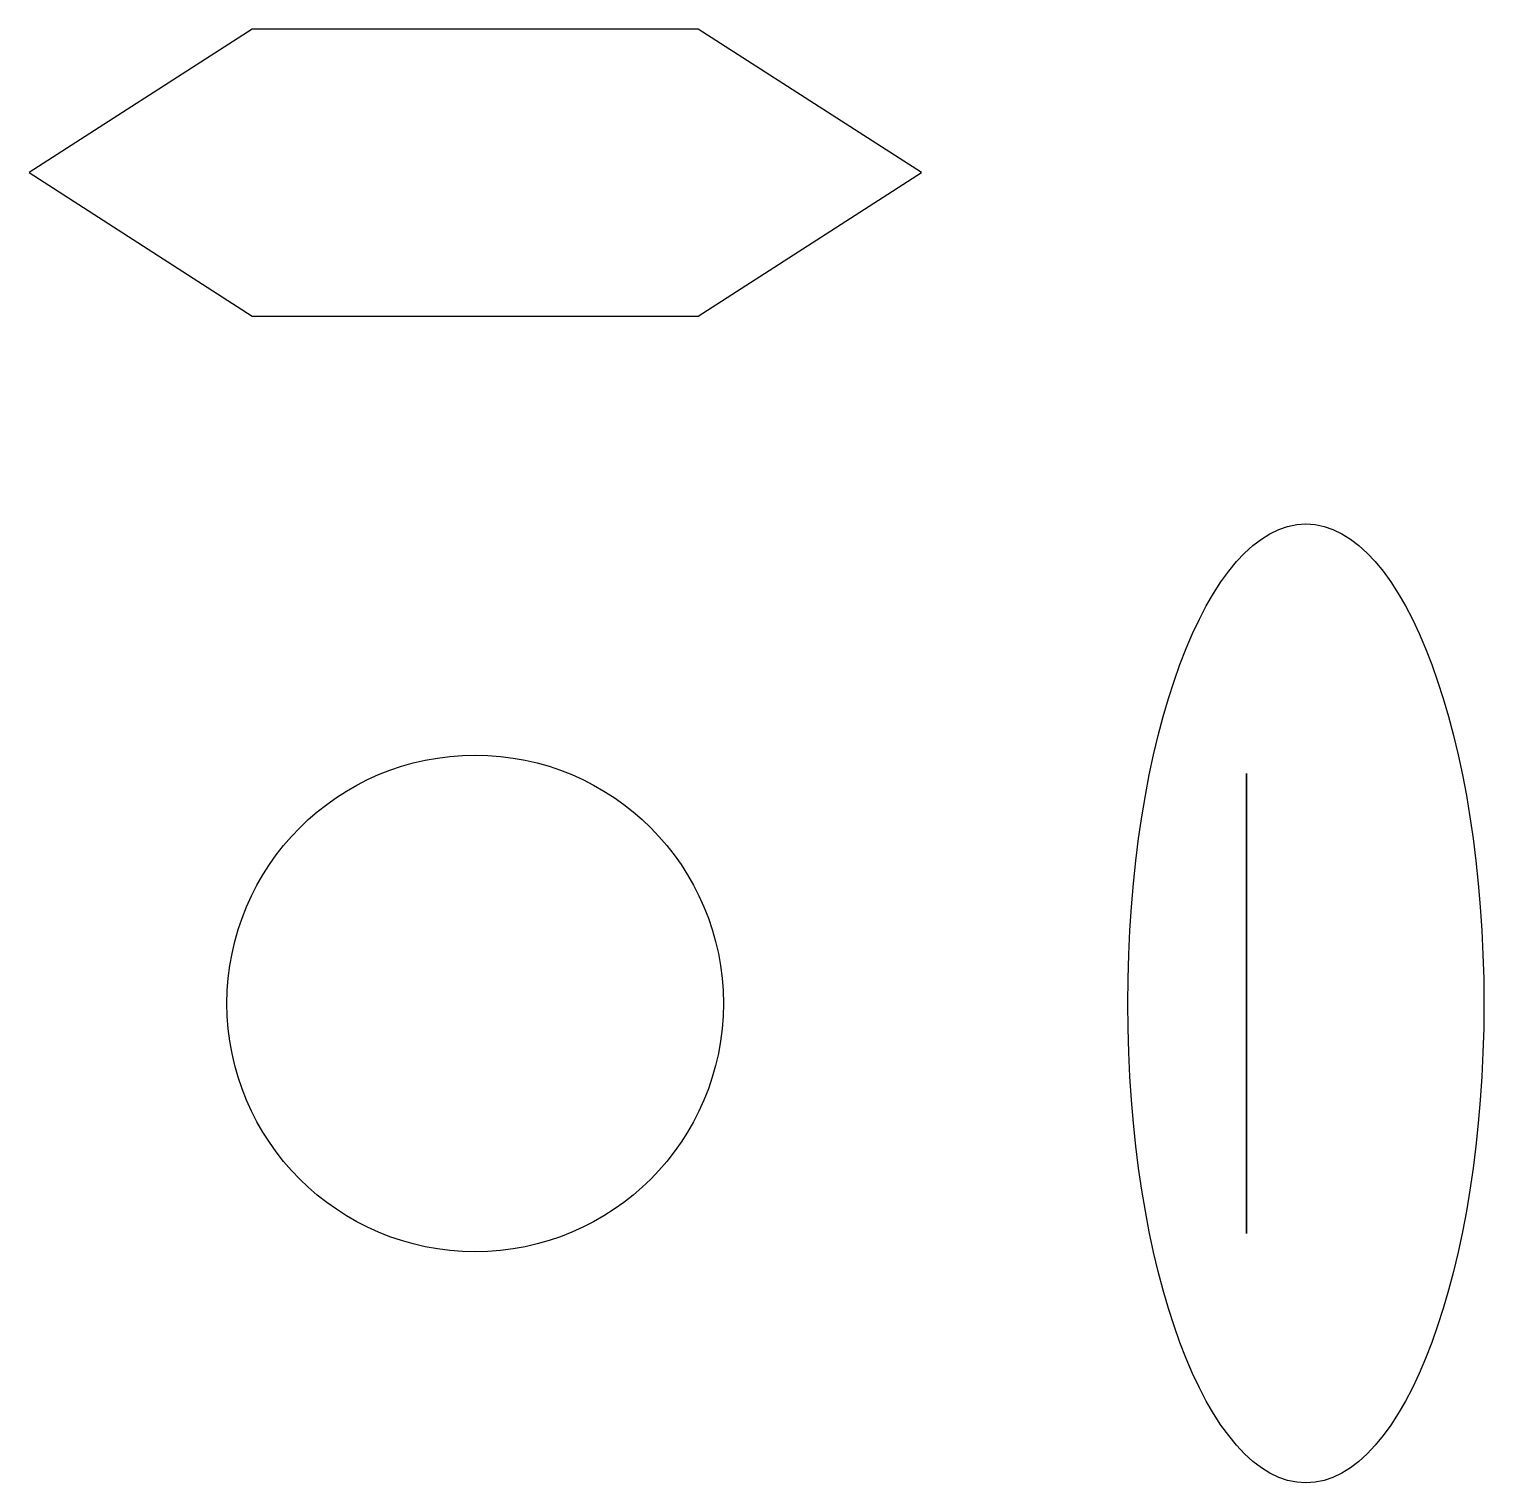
# Model space of a CAD drawing. Header units: millimetres. Extents: x -88 to 35, y -90 to 32.
import ezdxf

# ---------------------------------------------------------------- set-up
doc = ezdxf.new("R2010")
doc.units = ezdxf.units.MM

msp = doc.modelspace()

# ---------------------------------------------------------------- linework, layer by layer
at = {"extrusion": (-2.24306e-16, 0.928477, 0.371391)}
msp.add_lwpolyline([(87.6, -53.85), (68.8, -21.29), (31.2, -21.29), (12.4, -53.85), (31.2, -86.41), (68.8, -86.41)], close=True, dxfattribs=at)
at = {"extrusion": (0.928477, 5.27778e-17, 0.371391)}
msp.add_circle((-50, -53.85), 40.4, dxfattribs=at)
msp.add_circle((-50, -50, 130), 20.92)
at = {"extrusion": (1, 0, 2.22045e-16)}
msp.add_circle((-50, 70, 15), 19.37, dxfattribs=at)

doc.saveas('drawing.dxf')
